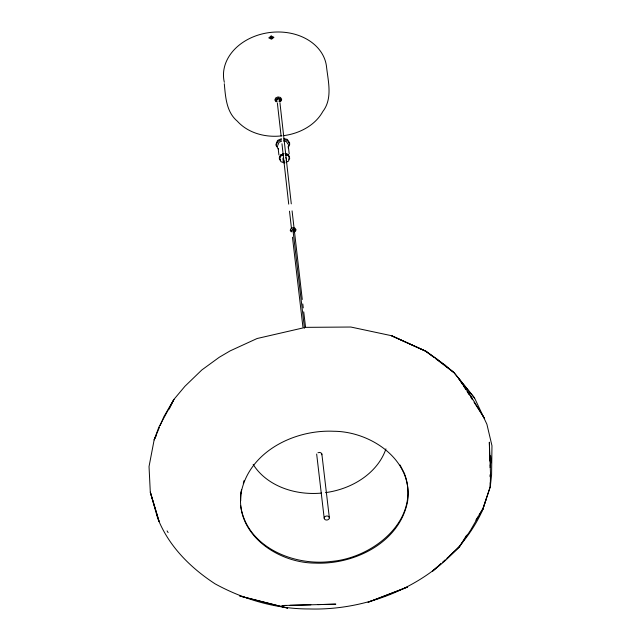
<?xml version="1.0" encoding="UTF-8"?>
<svg xmlns="http://www.w3.org/2000/svg" width="641" height="641" viewBox="0 0 641 641"><rect width="100%" height="100%" fill="white"/><g stroke="black" fill="none" stroke-linecap="round" stroke-linejoin="round"><path stroke-width="0.96" d="M240.704 500.829L240.848 492.52L241.577 489.78M486.319 498.706L482.312 510.741L490.293 486.639L491.583 474.941L491.968 445.735L486.896 424.238L474.564 397.997L454.06 372.677L436.93 359.048L425.808 351.22L391.491 335.7L350.851 327.03L305.557 327.351L257.089 338.52L230.167 350.867L219.286 357.253L201.835 369.961L184.945 386.267L173.927 399.399L158.888 427.106L154.136 439.934L149.032 466.544L150.298 492.136L157.582 517.912C168.447 545.932 190.369 567.774 215.192 583.903C243.764 599.511 276.263 609.046 308.954 608.95C378.334 611.129 452.33 575.658 482.312 510.741L490.293 486.639L490.509 473.739L489.339 442.202L489.748 460.967M490.077 467.489L490.958 460.639L490.661 455.719M490.237 465.51L490.958 460.639M243.292 483.386L244.029 480.646M280.301 101.358L280.902 99.852L279.997 98.514L278.114 98.129L276.359 98.922L275.758 100.429L276.664 101.767M280.894 101.23L281.695 99.219L280.486 97.44L277.978 96.927L275.638 97.977L274.837 99.988L276.047 101.775M277.785 145.339L278.979 142.326L281.615 141.14M288.065 146.941L289.66 142.927L287.24 139.361L283.891 138.672M288.186 148.015L289.788 143.993L287.368 140.427L284.019 139.746M288.682 159.272L289.58 157.013L287.761 154.345L285.878 153.952M294.187 230.712L294.507 229.911L294.027 229.198M159.385 427.419L154.136 439.934L156.284 435.527M160.13 425.624L163.88 416.682L173.927 399.399L169.192 409.094M282.841 158.776L283.306 157.79M283.683 160.995L283.218 161.989L283.755 162.902M286.19 162.742L286.655 161.748L286.118 160.827M466.6 535.195L459.381 546.933L446.753 558.487M475.894 520.107L477.962 516.758M478.995 515.084L483.122 508.377L470.478 530.387L459.381 546.933L449.974 555.443M293.714 231.072L294.507 229.911L295.164 230.311L293.041 229.157L291.222 230.752L290.581 230.231L291.976 231.225M271.944 38.428L272.337 37.498L270.79 37.13L270.358 37.723L270.951 38.54M291.222 230.752L291.767 230.215M276.616 100.333L278.186 98.802L280.045 99.948L278.995 100.966M279.139 101.574L280.902 99.852L278.114 98.129L275.758 100.429L277.152 101.286M436.954 567.221L432.611 571.147L440.8 563.816M439.125 565.258L440.567 563.944M442.29 562.486L445.263 559.825M284.332 161.011L283.218 161.989L284.396 162.806M294.059 232.154L295.373 231.449L296.054 229.742L295.02 228.22L292.865 227.627L290.902 228.685L290.221 230.391L291.254 231.906M281.439 138.688L277.545 140.443L275.942 144.465L277.401 146.605M281.567 139.754L277.665 141.517L276.071 145.531L278.49 149.097M284.003 153.568L280.494 155.154L279.292 158.167L280.654 160.17M283.386 153.904L280.678 154.978L279.276 157.942L280.486 160.01M283.506 154.97L280.806 156.051L279.404 159.016L281.022 161.772L284.716 162.71M286.511 161.989L288.314 161.276L289.724 158.311L288.105 155.547L285.333 154.85M317.96 452.738L319.915 452.41L321.51 453.259L321.814 454.773M282.048 135.812C266.071 137.823 248.299 133.392 237.266 121.125C226.273 111.919 225.536 96.887 224.294 83.715M284.011 135.588C299.395 133.536 315.076 125.492 322.8 111.55C332.775 98.578 328.184 81.591 326.533 66.856A51.753 40.447 -6.7 0 0 268.218 32.731A51.753 40.447 -6.7 0 0 224.334 82.288M270.919 38.204L271.904 38.091M285.886 605.433L281.888 605.529L335.82 604.159L317.84 604.615M289.884 605.328L310.853 604.792M283.434 140.932L286.255 141.517L288.073 144.185M285.205 153.776L287.977 154.481L289.596 157.237M293.009 228.869L295.164 230.311M433.653 357.181L425.808 351.22L391.491 335.7L425.808 351.22L444.269 364.569L454.06 372.677L474.564 397.997M436.008 358.968L454.06 372.677M446.232 366.7L444.269 364.569L446.24 366.748M468.106 392.677L472.08 398.253M462.201 383.895L458.435 378.062L470.278 395.297L484.3 418.068L474.06 402.236M463.283 385.562L465.975 389.728M467.057 391.395L469.212 394.728M470.831 397.236L472.441 399.736M167.069 530.884L168.11 532.583M285.742 157.622L286.279 158.543M400.008 464.957L404.791 474.164M155.947 510.989L150.298 492.136L159.056 521.365L156.516 512.88M405.008 475.061C420.328 520.732 372.613 558.071 331.285 561.436C293.642 566.396 246.384 546.933 240.623 505.445M305.501 326.758L303.722 311.83M302.929 327.046L292.464 237.234M288.45 147.398L289.203 153.808M321.822 453.716L329.354 517.848A2.588 2.019 -6.7 0 1 325.532 519.843A2.588 2.019 -6.7 0 1 325.436 516.342A2.588 2.019 -6.7 0 1 329.354 517.848M279.925 102.616L291.286 203.854M286.375 159.345L286.471 160.146M302.784 303.93L303.257 307.88M293.009 230.52L304.475 328.144M277.353 102.905L281.111 136.036M282.937 159.577L283.026 160.378M316.662 454.036L324.194 518.176M278.162 148.544L278.915 154.962M302.264 299.475L292.08 210.881M291.439 228.172L289.508 211.169M288.714 204.142L281.968 143.76M490.036 474.789L490.085 476.768M490.213 482.689L490.293 486.639M385.938 448.86A71.199 55.639 -6.7 0 1 325.508 492.633M321.534 493.081A71.199 55.639 -6.7 0 1 253.163 464.388M240.968 493.61C235.559 534.53 277.954 562.966 314.971 563.094C354.345 564.921 400.112 542.51 407.684 500.749C413.092 459.829 370.706 431.393 333.681 431.265C294.307 429.43 248.54 451.849 240.968 493.61M271.159 36.008L268.779 37.899L271.536 39.213L273.923 37.322L271.159 36.008M407.404 587.108L368.19 602.211L407.404 587.108M287.521 608.093L239.902 596.05L287.521 608.093"/></g></svg>
